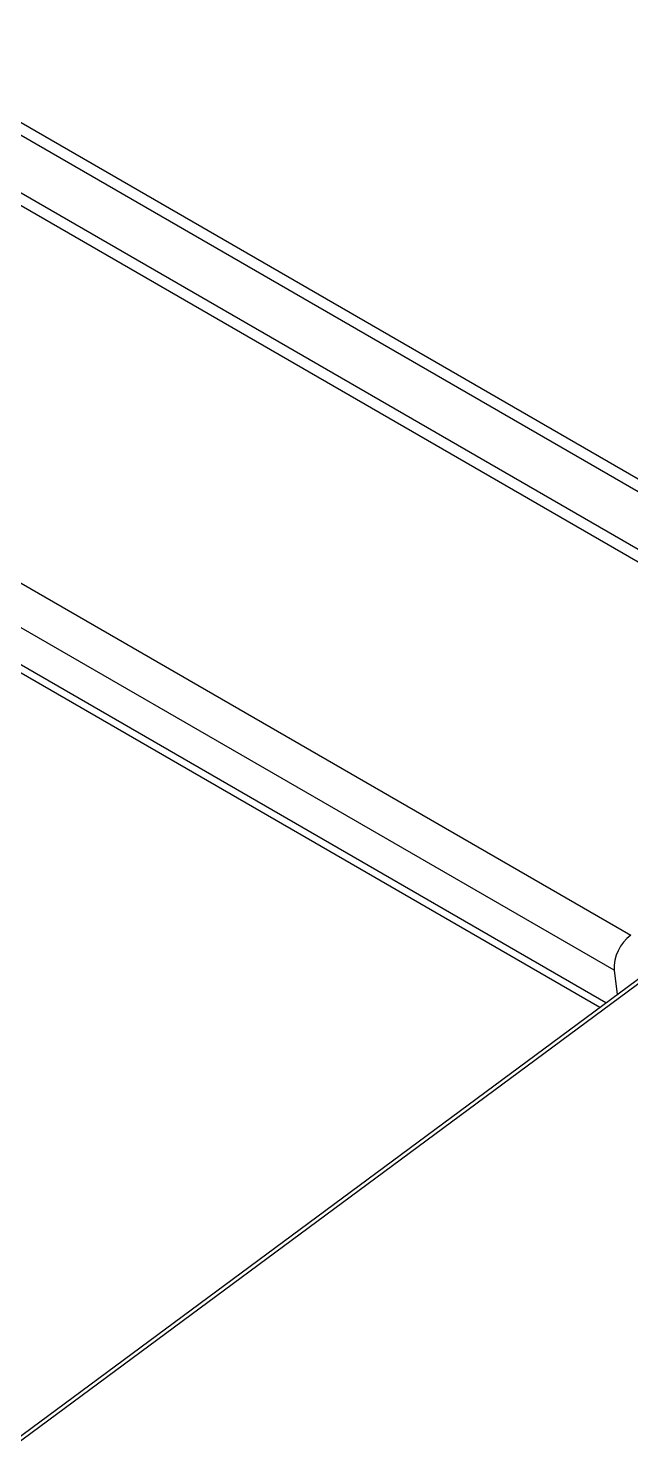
# Model space of a CAD drawing. Header units: inches. Extents: x 0.6 to 61.5, y 0.9 to 41.7.
# Drawn here: x 60.65 to 60.985, y 17.478 to 18.264 of the extents above; entities that cross this region are included whole.
import ezdxf

# ---------------------------------------------------------------- set-up
doc = ezdxf.new("R2010")
doc.units = ezdxf.units.IN
doc.header["$MEASUREMENT"] = 0
doc.layers.add('OBJECT', color=7, linetype='Continuous')

msp = doc.modelspace()

# ---------------------------------------------------------------- linework, layer by layer
at = {"layer": 'OBJECT'}
for p, q in [((61.20238, 17.8838), (43.42058, 28.14902)), ((61.21154, 17.88555), (43.42974, 28.15076)), ((61.14433, 17.87812), (43.36254, 28.14333)), ((61.15349, 17.87986), (43.3717, 28.14508)), ((43.20336, 28.0256), (60.98515, 17.76039)), ((60.97594, 17.74095), (43.19415, 28.00616)), ((60.97138, 17.72284), (43.19708, 27.98372)), ((60.96792, 17.72028), (43.19358, 27.98119)), ((55.10507, 13.38162), (61.1676, 17.86534)), ((55.09108, 13.37388), (61.13766, 17.84581)), ((60.97594, 17.74095), (60.9777, 17.72751))]:
    msp.add_line(p, q, dxfattribs=at)
msp.add_arc((60.99901, 17.74192), 0.02309, 126.87423, 182.4027, dxfattribs=at)

doc.saveas('drawing.dxf')
